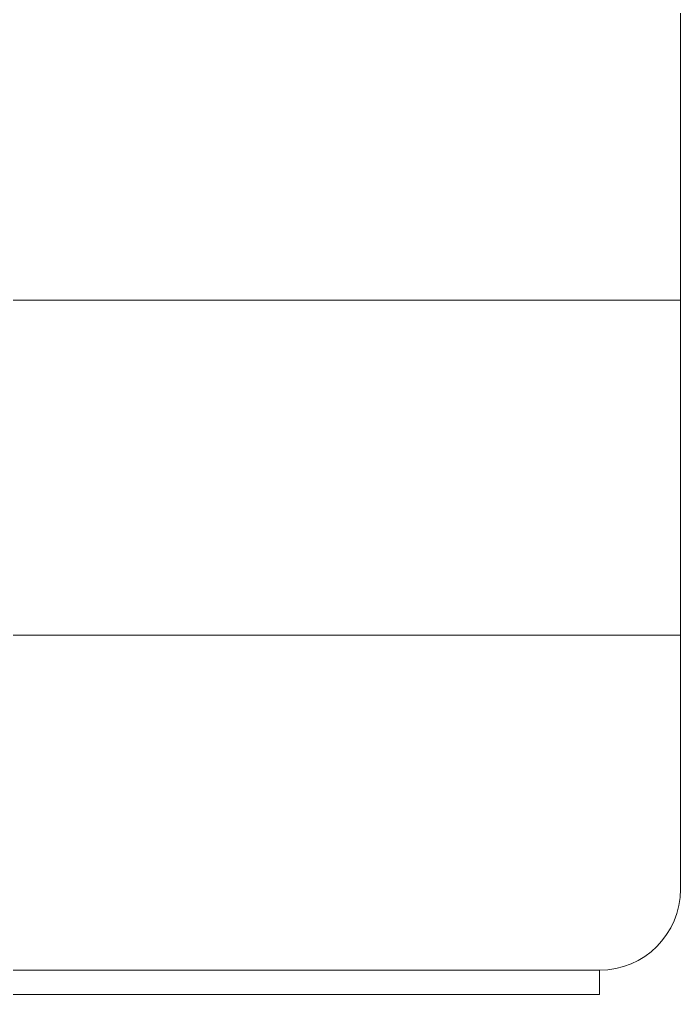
# Model space of a CAD drawing. Header units: metres. Extents: x 5205117 to 5948571, y 646915 to 1143748.
# Drawn here: x 5468221 to 5509040, y 884625 to 944881 of the extents above; entities that cross this region are included whole.
import ezdxf

# ---------------------------------------------------------------- set-up
doc = ezdxf.new("R2010")
doc.units = ezdxf.units.M
doc.header["$MEASUREMENT"] = 0
doc.layers.add('PLOT', color=7, linetype='Continuous', lineweight=5)
doc.layers.add('road', color=7, linetype='Continuous', lineweight=9)

msp = doc.modelspace()

# ---------------------------------------------------------------- linework, layer by layer
at = {"layer": 'PLOT', "ltscale": 0.5}
for p, q in [((5466943.5, 927525.3), (5509040.2, 927525.3)), ((5466943.5, 906825.3), (5509040.2, 906825.3))]:
    msp.add_line(p, q, dxfattribs=at)
at = {"layer": 'road', "ltscale": 0.5}
for p, q in [((5509040.2, 891125.3), (5509040.2, 1034507.4)), ((5409846.9, 886125.3), (5504040.2, 886125.3)), ((5504040.2, 884625.3), (5504040.2, 886125.3)), ((5466943.5, 884625.3), (5504040.2, 884625.3))]:
    msp.add_line(p, q, dxfattribs=at)
msp.add_arc((5504040.2, 891125.3), 5000, 270, 0, dxfattribs=at)

doc.saveas('drawing.dxf')
